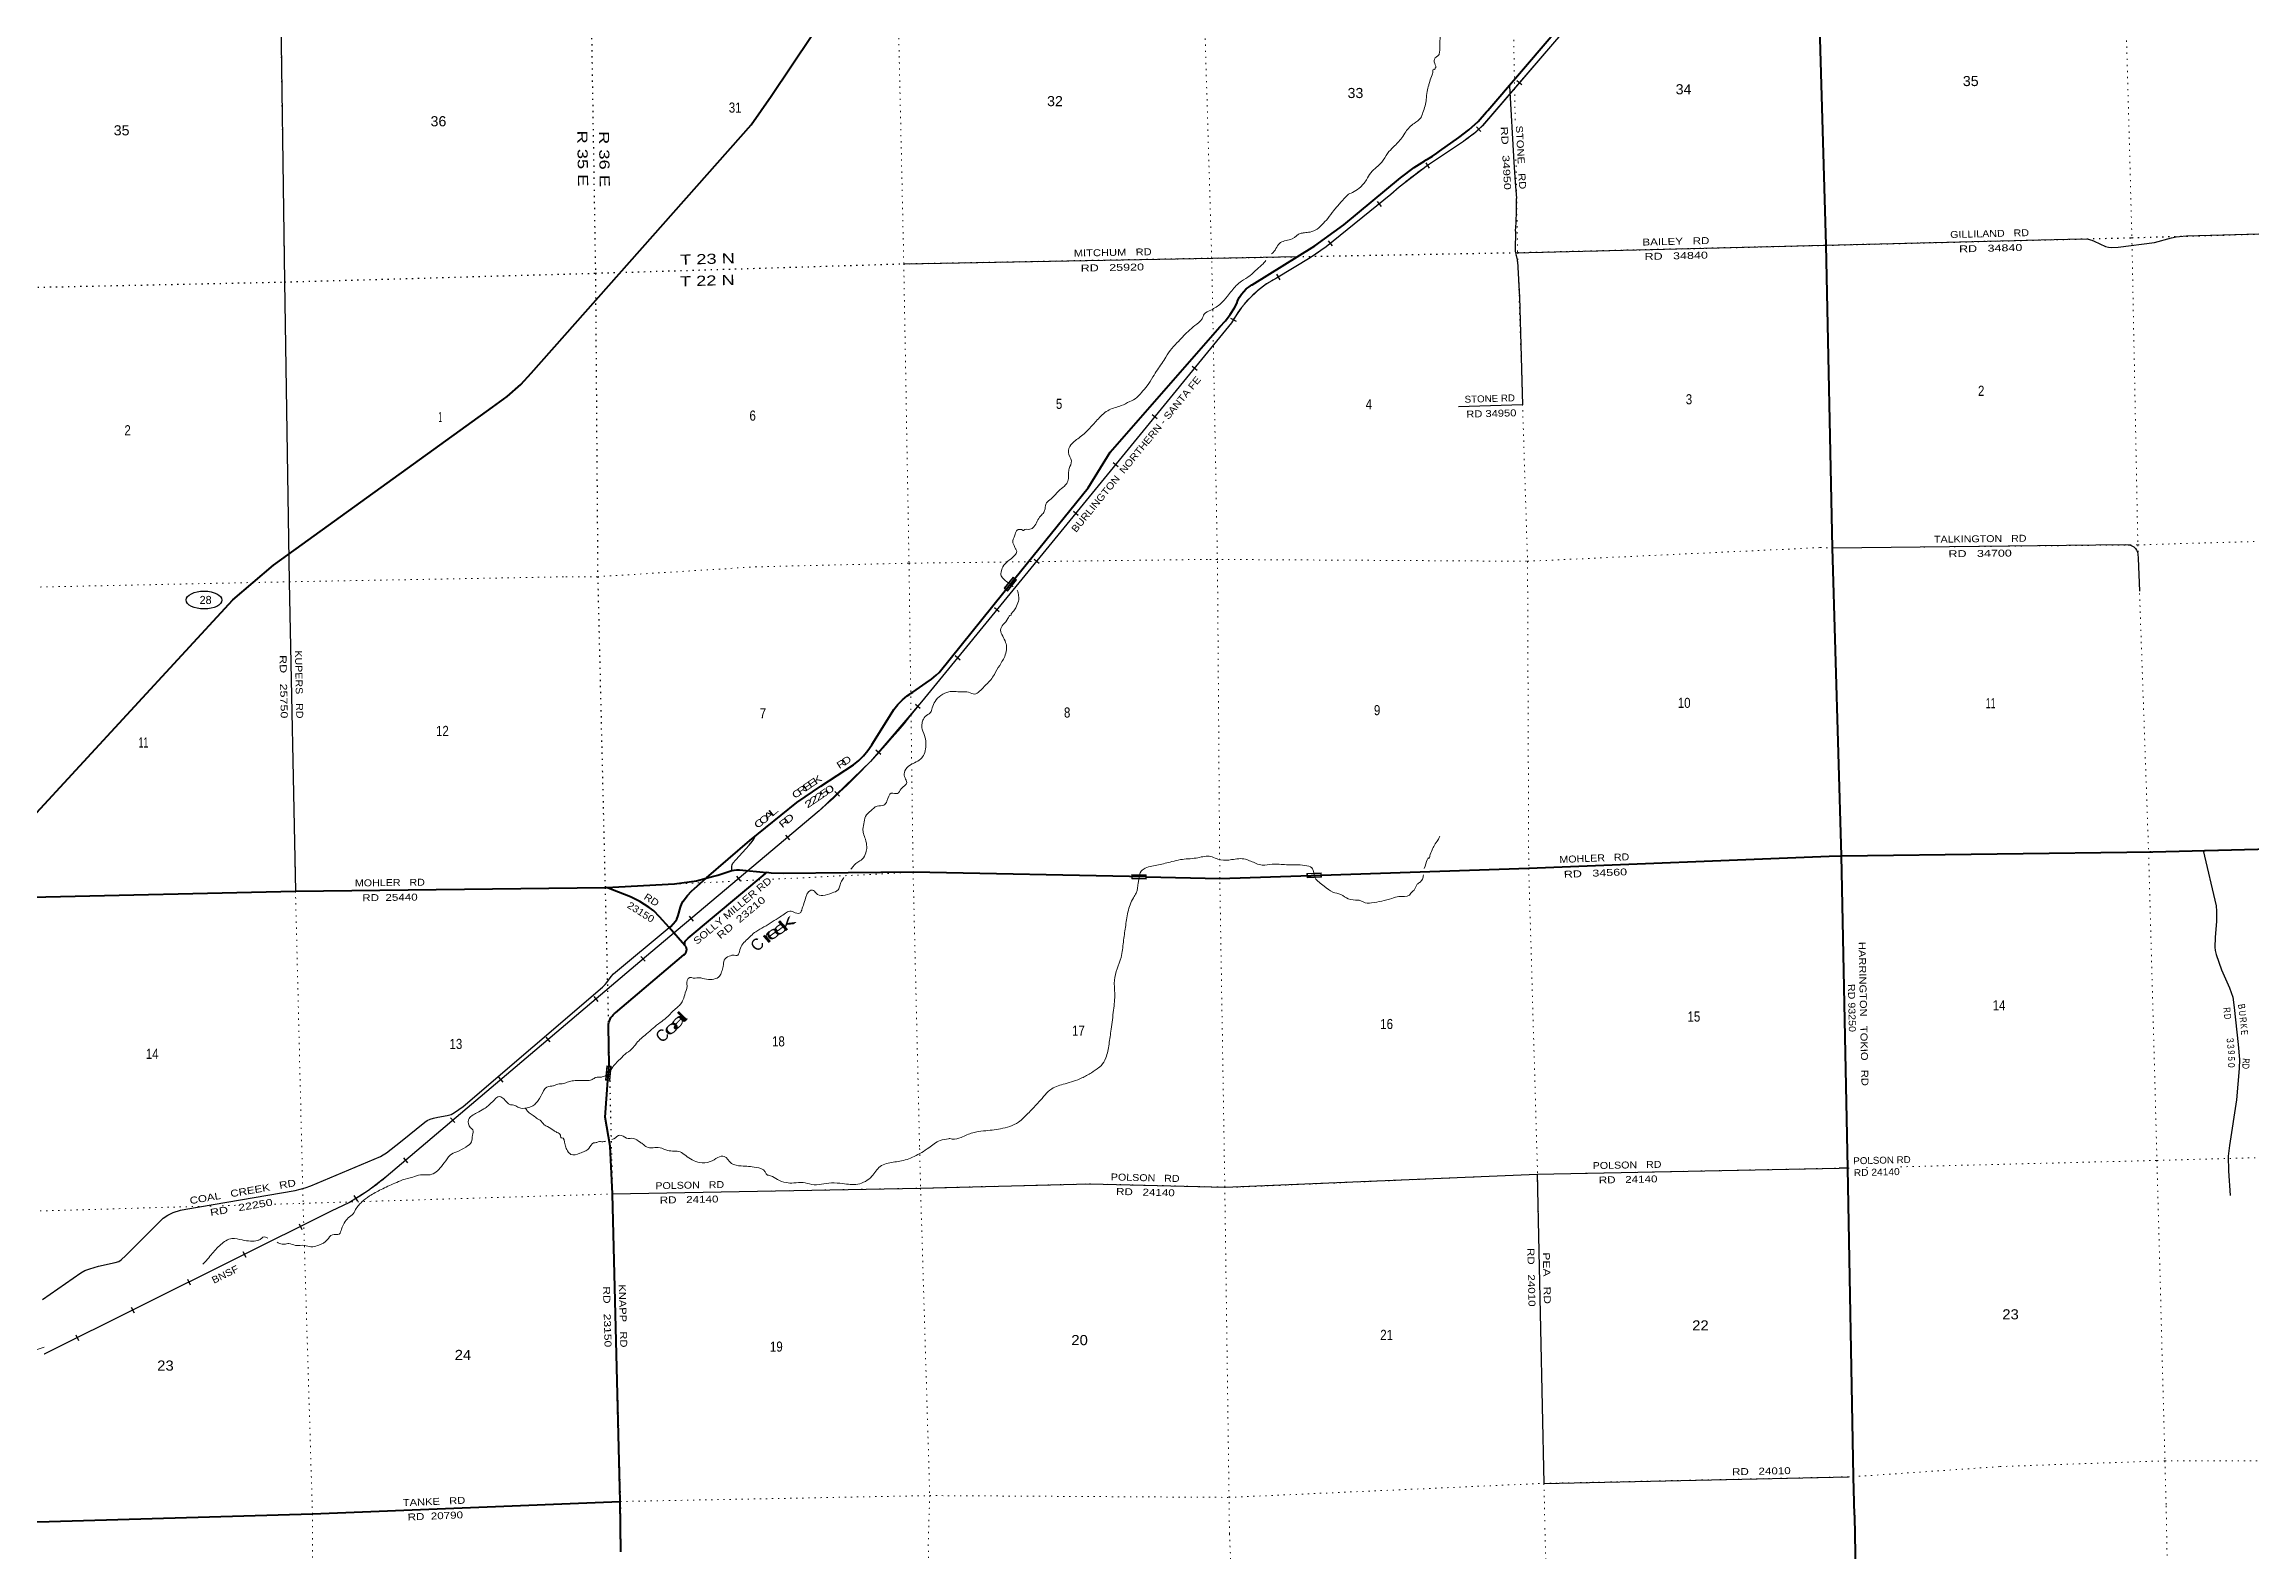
# Model space of a CAD drawing. Header units: feet. Extents: x 497223 to 751810, y -177792 to 12311.
# Drawn here: x 653781 to 691977, y -36117 to -10028 of the extents above; entities that cross this region are included whole.
import ezdxf
from ezdxf.enums import TextEntityAlignment as Align

# ---------------------------------------------------------------- set-up
doc = ezdxf.new("R2010")
doc.units = ezdxf.units.FT
doc.header["$LTSCALE"] = 70
doc.linetypes.add('DOTTED', pattern=[1.5, 0.3, -1.2])
for name, color, linetype, lineweight in [('17', 7, 'Continuous', 25), ('23', 7, 'Continuous', 70), ('26', 7, 'Continuous', 40), ('29', 7, 'Continuous', 25), ('34', 7, 'Continuous', 25), ('39', 7, 'Continuous', 13), ('6', 7, 'DOTTED', 25), ('61', 7, 'Continuous', 13), ('7', 7, 'DOTTED', 13)]:
    doc.layers.add(name, color=color, linetype=linetype, lineweight=lineweight)
for name, color, linetype in [('27', 7, 'Continuous'), ('30', 7, 'Continuous'), ('41', 7, 'Continuous')]:
    doc.layers.add(name, color=color, linetype=linetype)

msp = doc.modelspace()

# ---------------------------------------------------------------- linework, layer by layer
at = {"layer": '17'}
msp.add_ellipse((656548.36, -19646.87), major_axis=(-309.24, 1), ratio=0.500121, dxfattribs=at)
at = {"layer": '23'}
msp.add_lwpolyline([(653517.58, -23470.23), (657047.23, -19641.2), (657747.61, -19044.86), (657890.47, -18937.87), (661535.15, -16308.13), (661793.15, -16124.4), (662030.53, -15914.72), (662209.06, -15723.73), (666011.16, -11425.56), (666356.56, -10929.99), (671645.16, -3032.04)], dxfattribs=at)
at = {"layer": '26'}
for p, q in [((665989.63, -23806.89), (665995.61, -23802.79)), ((684663.25, -24077.68), (684874.3, -24075.25)), ((664868.08, -25621.6), (664595.68, -25314.52)), ((664887.67, -25648.68), (664868.08, -25621.6)), ((663757.59, -36113.44), (663748.84, -35245.2))]:
    msp.add_line(p, q, dxfattribs=at)
for points in [[(684874.3, -24075.25), (684723.97, -18745.08), (684610.67, -13506.43), (684457.26, -8142.12), (684381.18, -2807.68), (684154.15, 2432.21), (684153.13, 2455.9)], [(670576.03, -19274.14), (671842.96, -17704.83), (672224.96, -17086.02), (674122.63, -14917.66), (674218.12, -14817.6), (674302.62, -14708.1), (674375.22, -14590.38), (674413.07, -14515.58), (674435.25, -14458.82), (674463.24, -14404.69), (674496.74, -14353.78), (674535.37, -14306.65), (674578.72, -14263.82), (674626.31, -14225.76), (674677.61, -14192.88), (674681.01, -14190.96), (675767.08, -13515.76), (676268.34, -13156.86), (676503.66, -12958.71), (677249.51, -12341.18), (677483.01, -12162.04), (677666.14, -12047.63), (677690.91, -12032.15), (677716.14, -12017.51), (677802.59, -11967.33), (677873.32, -11916.16), (677896.53, -11899.37), (677923.32, -11880.15), (678255.62, -11641.75), (678431.08, -11512), (678592.01, -11364.63), (678736.66, -11201.25), (678756.18, -11176.34), (679851.27, -9894.13)], [(665989.63, -23806.89), (666805.99, -23149.29), (667217.78, -22867.08), (667781.91, -22499.46), (667874.28, -22425.78), (667958.43, -22342.85), (668033.46, -22251.57), (668098.54, -22152.96), (668116.75, -22120.75), (668483.19, -21542.39), (668551.74, -21454.92), (668629.07, -21375.11), (668714.31, -21303.81), (668759.07, -21272.9), (668782.15, -21256.97), (668809.07, -21238.52), (669040.08, -21080.27), (669131.77, -21018.08), (669216.46, -20946.64), (669264.88, -20898.22), (670576.03, -19274.14)], [(684874.3, -24075.25), (690264.59, -24003.96), (695482.43, -23871.44), (700871.74, -23634.01), (703496.85, -23536.64), (704557.84, -23446.42), (704582.84, -23443.77)], [(665232.27, -24461.29), (665241.29, -24453.5), (665989.63, -23806.89)], [(664868.11, -25621.59), (664865.47, -25612.36), (664863.81, -25602.9), (664863.14, -25593.33), (664863.48, -25583.73), (664864.83, -25574.23), (664867.15, -25564.92), (664870.44, -25555.9), (664874.66, -25547.27), (664876.24, -25544.74), (664898.14, -25519.68), (664923.07, -25498.8), (666253.9, -24384.1), (666278.96, -24363.11)], [(665232.27, -24461.29), (665437.27, -24409.23), (665642.69, -24338.71), (665681.14, -24326.67), (665720.63, -24318.73), (665760.74, -24314.95), (665801.02, -24315.38), (665813.27, -24316.36), (666278.96, -24363.11)], [(672845.39, -24437.87), (668814.92, -24357.6), (666567.84, -24376.92), (666358.76, -24371.12), (666278.96, -24363.11)], [(672847.64, -24437.92), (674121, -24463.28), (675875.84, -24405.97)], [(675876.68, -24405.94), (679465.69, -24288.72), (684663.25, -24077.68)], [(685099.7, -35483.54), (685085.08, -34818.87), (684986.66, -29477.05), (684874.3, -24075.25)], [(653553.78, -24790.56), (658129.27, -24684.53), (663485.46, -24622.52), (663509.34, -24621.25)], [(663509.34, -24621.25), (664686.69, -24558.51), (665065.89, -24503.54), (665232.27, -24461.29)], [(664595.68, -25314.52), (664429.29, -25126.95), (664328.82, -25026.41), (664250.19, -24965.22), (664084.2, -24860.31), (663926.94, -24781.64), (663509.34, -24621.25)], [(664595.68, -25314.52), (664621.25, -25293.39), (664664.93, -25251.87), (664702.06, -25205.98), (664728.28, -25166.64), (664747.93, -25105.43), (664791.62, -24961.18), (664813.46, -24899.99), (664837.49, -24858.47), (664909.56, -24760.1), (664979.46, -24681.43), (665031.88, -24635.53), (665232.27, -24461.29)], [(663531.95, -27958.46), (663558.22, -27699.67), (663543.56, -27018.67), (663546.14, -26987.76), (663551.93, -26957.29), (663560.87, -26927.6), (663572.87, -26899), (663587.79, -26871.82), (663605.47, -26846.34), (663625.72, -26822.85), (663648.31, -26801.61), (663666.08, -26787.7), (664849.21, -25784.02), (664858.29, -25777.37), (664866.62, -25769.8), (664874.11, -25761.41), (664880.68, -25752.28), (664886.26, -25742.51), (664890.79, -25732.21), (664894.22, -25721.5), (664896.52, -25710.48), (664897.64, -25699.29), (664897.59, -25688.04), (664896.37, -25676.85), (664893.98, -25665.86), (664890.46, -25655.18), (664887.68, -25648.67)], [(663748.84, -35245.2), (663611.99, -29923.87), (663573.21, -29097.23), (663486.34, -28595.23), (663531.95, -27958.46)], [(653865.94, -35593.8), (658422.75, -35459.77), (663748.84, -35245.2)], [(685099.71, -35483.82), (685102.55, -35507.65), (685221.58, -42152.79)], [(652785.06, -35616.77), (653188.39, -35608.68), (653867.88, -35593.75)]]:
    msp.add_lwpolyline(points, dxfattribs=at)
at = {"layer": '29'}
for p, q in [((679239.31, -13261.04), (679231.53, -13593.21)), ((679237.35, -13635.88), (684355.44, -13512.64)), ((679271.55, -13788.23), (679305.54, -14408.29)), ((684723.97, -18745.08), (689782.85, -18687.52)), ((690012, -18920.57), (690031.59, -19494.5)), ((661029.62, -28412.02), (663443.32, -26345.79)), ((684986.66, -29477.05), (684837.07, -29477.09))]:
    msp.add_line(p, q, dxfattribs=at)
for points in [[(658135.04, -24686.3), (658025.92, -19332.39), (657945.08, -14136.16), (657867.93, -8776.76), (657767.45, -3469.03), (657577.37, 1928.09), (657452.15, 7283.79), (657384.64, 9569.5)], [(679132.65, -10752.81), (679205.59, -12068.32), (679232.45, -12415.87), (679252.33, -12700.41)], [(690848.3, -13346.55), (695230.34, -13221.71), (700554.36, -12889.61), (705879.39, -12654.15), (711179.5, -12457.71), (713860.03, -12337.42), (714048.28, -20004.3)], [(689022.55, -13395.91), (689143.98, -13404.66), (689206.1, -13420.92), (689251.03, -13439.09), (689442.19, -13527.09), (689494.76, -13543.35), (689545.42, -13546.22), (689663.94, -13538.57), (690294.78, -13458.22), (690585.35, -13381.71), (690669.45, -13362.58), (690722.99, -13354.93), (690848.3, -13346.55)], [(668653.25, -13828.17), (673980.83, -13730.31), (675463.3, -13703.84)], [(684355.44, -13512.64), (684610.67, -13506.43), (689022.55, -13395.91)], [(679305.54, -14408.29), (679360.43, -16269.04), (678253.33, -16304.8)], [(689782.85, -18687.52), (689836.18, -18690.19), (689867.62, -18693.86), (689902.22, -18705.92), (689934.72, -18725.33), (689960.93, -18752.07), (689982.94, -18781.96), (689997.62, -18818.14), (690006, -18851.18), (690012, -18920.57)], [(665678.7, -24327.16), (665677.31, -24251.96), (665682.77, -24227.92), (665698.06, -24200.6), (665747.21, -24141.59), (665980.92, -23886.97), (666030.06, -23825.77), (666049.72, -23799.54), (666066.1, -23775.5), (666090.44, -23725.68)], [(691134.96, -23978.01), (691358.87, -24936.03), (691364.62, -25029.76), (691366.52, -25203.85), (691343.58, -25486.97), (691337.85, -25653.4), (691339.77, -25712.7), (691358.87, -25777.75), (691450.63, -26045.57), (691588.28, -26359.3), (691645.65, -26519.99), (691672.39, -26695.99), (691741.22, -27338.76), (691760.36, -27595.1), (691756.51, -27751.97), (691710.63, -28295.27), (691588.28, -29083.42)], [(663443.32, -26345.79), (663489.83, -26300.96), (663516.04, -26263.8), (663590.3, -26158.89), (663629.62, -26113), (664595.68, -25314.52)], [(653754.85, -31749.28), (654416.63, -31286.3), (654482.16, -31246.96), (654573.89, -31216.36), (654722.41, -31172.65), (655010.73, -31111.45), (655071.89, -31089.59), (655111.21, -31063.37), (655194.2, -30989.06), (655840.72, -30342.12), (655919.36, -30289.67), (656015.46, -30245.96), (656137.78, -30202.24), (656233.88, -30184.76), (658121.03, -29861.29), (658295.78, -29817.58), (658391.87, -29782.61), (659597.55, -29275.55), (659647.81, -29249.32), (659704.6, -29212.16), (659947.02, -29022.02), (660366.38, -28681.07), (660410.1, -28654.83), (660460.34, -28630.79), (660514.94, -28613.31), (660593.54, -28593.65), (660750.8, -28567.42), (660820.73, -28547.74), (660881.86, -28514.97), (661029.62, -28412.02)], [(691588.28, -29083.42), (691567.29, -29268.98), (691571.11, -29521.5), (691600.34, -29949.8)], [(663611.99, -29923.87), (668943.57, -29823.94), (671865.34, -29749.5), (674207.86, -29805.4), (679610.23, -29583.8), (684837.07, -29477.09)], [(679610.23, -29583.8), (679727.31, -34931.56), (684997.04, -34818.42)]]:
    msp.add_lwpolyline(points, dxfattribs=at)
for centre, radius, start, end in [((672623.13, -12826.92), 6630.41, 356.24593, 1.09329), ((679569.53, -13575.15), 338.5, 183.05856, 198.71049), ((678991.36, -13794.18), 280.26, 1.21741, 23.21132)]:
    msp.add_arc(centre, radius, start, end, dxfattribs=at)
at = {"layer": '34', "lineweight": 13}
for p, q in [((679875.69, -10027.6), (678663.65, -11438.14)), ((678336.89, -11709.11), (677713.11, -12127.82)), ((678336.89, -11709.11), (678336.84, -11705.08)), ((677078.33, -12629.19), (675960.25, -13531.34)), ((675681.32, -13724.17), (675100.87, -14073.89)), ((674324.89, -14848.8), (668961.84, -21405.31)), ((658743.3, -30223.01), (653782.39, -32693.47)), ((658743.3, -30223.01), (658745.36, -30227.01))]:
    msp.add_line(p, q, dxfattribs=at)
at = {"layer": '34'}
for p, q in [((679261.96, -10655.75), (679345.85, -10727.84)), ((678562.3, -11460.24), (678638.23, -11540.67)), ((677683.42, -12080.17), (677745.07, -12172.01)), ((676841.56, -12751.49), (676911.02, -12837.57)), ((675994.9, -13431.28), (676064.36, -13517.36)), ((675102.68, -14010.34), (675159.76, -14105.08)), ((674306.63, -14768.29), (674402.38, -14823.66)), ((673642.96, -15597.99), (673728.57, -15668.02)), ((672953.48, -16436.77), (673039.09, -16506.81)), ((672276.64, -17268.36), (672362.26, -17338.39)), ((671587.16, -18107.15), (671672.78, -18177.18)), ((670910.32, -18938.73), (670995.94, -19008.76)), ((670220.84, -19777.52), (670306.46, -19847.55)), ((669544, -20609.1), (669629.62, -20679.13)), ((668853.65, -21445.61), (668937.77, -21517.44)), ((668170.6, -22240.36), (668254.72, -22312.18)), ((667462.54, -22960.61), (667539.07, -23040.47)), ((666605.04, -23713.62), (666676.24, -23798.26)), ((665756.8, -24424.02), (665828, -24508.67)), ((664937.98, -25116.25), (665009.19, -25200.89)), ((664105.69, -25813.9), (664177.23, -25898.26)), ((663289.62, -26509.36), (663361.16, -26593.72)), ((662459.81, -27209.63), (662531.35, -27293.99)), ((661643.74, -27905.09), (661715.28, -27989.45)), ((660813.94, -28605.35), (660885.48, -28689.71)), ((659997.86, -29300.82), (660069.4, -29385.18)), ((659141.43, -29951.85), (659199.69, -30045.86)), ((658192.04, -30437.76), (658241.35, -30536.77)), ((657218.94, -30919.44), (657268.24, -31018.45)), ((656260.31, -31399.73), (656309.62, -31498.75)), ((655287.21, -31881.41), (655336.51, -31980.42)), ((654328.59, -32361.71), (654377.89, -32460.72))]:
    msp.add_line(p, q, dxfattribs=at)
msp.add_lwpolyline([(680023.77, -9861.51), (679876.52, -10028.32), (678664.45, -11438.9), (678525.51, -11570.05), (678373.66, -11685.95), (678337.5, -11710.02), (677713.75, -12128.71), (677222.53, -12503.96), (677079.04, -12630.03), (675960.91, -13532.22), (675681.92, -13725.09), (675101.44, -14074.83), (674931.35, -14177.78), (674773.01, -14297.92), (674628.08, -14433.94), (674498.18, -14584.38), (674384.7, -14747.57), (674325.8, -14849.43), (668962.68, -21406.02), (668079.83, -22440.05), (667187.83, -23294.96), (664276.5, -25744.06), (659699.14, -29625.72), (659392.06, -29863.82), (659061.75, -30068.53), (658743.79, -30224), (653782.17, -32694.8)], dxfattribs=at)
at = {"layer": '34', "lineweight": 13}
msp.add_lwpolyline([(667187.09, -23294.14), (664275.79, -25743.22), (659698.45, -29624.87)], dxfattribs=at)
for centre, radius, start, end in [((677343.76, -10179), 1824.15, 302.98593, 316.34943), ((681047.95, -17002.56), 5906.29, 124.37627, 132.22939), ((673223.14, -9870.24), 4571.15, 302.53128, 306.78255), ((675998.33, -15748.56), 1899.99, 118.18678, 151.73416), ((658655.65, -13499.78), 12989.03, 311.0577, 322.50941), ((657273.85, -26814.79), 3711.5, 293.32331, 310.78845)]:
    msp.add_arc(centre, radius, start, end, dxfattribs=at)
at = {"layer": '39'}
for p, q in [((670463.88, -19350.96), (670525.13, -19396.35)), ((667748.6, -24290.86), (667739.51, -24300.93)), ((675748.5, -24374.22), (675748.61, -24375.79))]:
    msp.add_line(p, q, dxfattribs=at)
for points in [[(679807.53, -5402.75), (679817.41, -5545.51), (679789.92, -5596.18), (679758.9, -5685.14), (679760.35, -5797.82), (679753.61, -5898.53), (679735.93, -5930.96), (679660.52, -6006.41), (679590.57, -6037.52), (679527.73, -6153.05), (679472.26, -6216.17), (679426.47, -6250.98), (679350.26, -6264.05), (679250.6, -6329.75), (679180.28, -6332.69), (679078.33, -6376.28), (679007.14, -6467.78), (679039.31, -6624.33), (679017.21, -6781.6), (678956.95, -6941.38), (679022.27, -7019.01), (679087.39, -7080.55), (679174.64, -7143.81), (679179.72, -7226.26), (679252.34, -7402.41), (679264.49, -7565.26), (679251.87, -7678.13), (679270.71, -7736.25), (679277.7, -7810.62), (679308.42, -7854.49), (679317.49, -7934.87), (679274.67, -8044.11), (679111.06, -8138.83), (678950.9, -8189.22), (678841.17, -8253.05), (678797.34, -8283.81), (678795.06, -8418.68), (678716.58, -8568.63), (678658.53, -8587.5), (678579.66, -8550.3), (678486.64, -8507.24), (678339.53, -8478.97), (678274.09, -8548.25), (678262.32, -8570.55), (678256.31, -8572.64), (678236.35, -8582.96), (678189.25, -8672.13), (678192.5, -8768.69), (678159.04, -8823.46), (678146.21, -8920.23), (678123.91, -9061.4), (678079.05, -9168.65), (678011.71, -9246.01), (677991.07, -9360.99), (677984.25, -9455.67), (677909.15, -9555.26), (677894.63, -9676.21), (677932.85, -9834.7), (677927.24, -10023.95), (677926.27, -10104.46), (677923.03, -10164.88), (677907.6, -10215.39), (677863.82, -10250.18), (677830.72, -10333.13), (677856.13, -10433.42), (677842.4, -10459.76), (677840.44, -10463.81), (677824.34, -10462.01), (677804.94, -10516.6), (677795.46, -10561), (677752.72, -10676.27), (677735.43, -10738.89), (677708.67, -10845.9), (677692.34, -10982.97), (677671.66, -11093.93), (677634.95, -11209.12), (677596, -11306.23), (677482.61, -11398.28), (677337.76, -11545.08), (677268.73, -11648.62), (677126.02, -11805.45), (677024.95, -11917.46), (676922.38, -12069.74), (676833.06, -12157.45), (676731.77, -12253.36), (676658.94, -12373.05), (676534.19, -12519.59), (676414.53, -12593.6), (676330.69, -12638.97), (676283.05, -12685.88), (676211.74, -12767.32)], [(676211.74, -12767.32), (676092.91, -12905.72), (675988.13, -13041.93), (675889.06, -13153.92), (675773.66, -13245.99), (675653.54, -13283.79), (675565.21, -13292.99), (675535.14, -13299.42), (675526.66, -13301.11), (675371.58, -13398.16), (675171.38, -13461.16), (675044.93, -13631.87), (675016.94, -13655.48)], [(674915.58, -13773.4), (674868.55, -13827.37), (674765.26, -13923.31), (674644.06, -14033.58), (674495.99, -14130.26), (674405.38, -14205.81), (674254.36, -14387.14), (674137.7, -14517.17), (673968.27, -14628.06), (673852.6, -14700.01), (673813.45, -14781.02), (673690.31, -14897.35), (673573.03, -14999.51), (673473.76, -15095.4), (673410.35, -15166.66), (673289.36, -15293.02), (673186.8, -15445.3), (673042.85, -15662.53), (672964.02, -15784.31), (672865.49, -15938.55), (672766.51, -16056.57), (672683.21, -16144.2), (672563.48, -16212.18), (672415.63, -16282.54), (672207.52, -16355.7), (672020.54, -16509.08), (671871.88, -16672.03), (671706.99, -16823.11), (671545.96, -16962.07), (671501.41, -17093.47), (671553.55, -17239.7), (671517.05, -17370.99), (671504.01, -17451.66), (671504.9, -17520.08), (671481.97, -17612.95), (671432.5, -17673.98), (671329.13, -17763.88), (671202.16, -17894.34), (671122.68, -17965.82), (671097.85, -18066.77), (671076.54, -18129.44), (671019.06, -18192.58), (670904.85, -18377.21), (670835.08, -18422.4), (670724.8, -18443.97), (670722.81, -18446.01), (670718.77, -18444.05), (670612.2, -18441.42), (670586.64, -18486.02), (670575.1, -18526.43), (670540.58, -18655.68), (670552.98, -18681.68), (670584.11, -18757.75), (670606.79, -18801.73), (670567.57, -18878.72), (670454.26, -18976.8), (670369.06, -19072.5), (670336.03, -19161.49), (670332.61, -19207.82), (670379.79, -19281.67), (670450.91, -19341.11), (670464.9, -19351.73)], [(670617.16, -19475.22), (670640.88, -19576.1), (670638.02, -19666.7), (670589.23, -19780.04), (670541.9, -19851.1), (670510.36, -19899.81), (670508.46, -19907.89), (670506.45, -19907.92), (670454.94, -19966.95), (670373.84, -20068.64), (670328.88, -20167.84), (670364.37, -20270.02), (670416.06, -20382.04), (670433.33, -20474.39), (670408.79, -20597.48), (670312.61, -20777.85), (670220.15, -20934.02)], [(670531.7, -19402.36), (670542.26, -19410.35), (670545.63, -19412.9)], [(670220.15, -20934.02), (670159.01, -21025.39), (670079.68, -21108.94), (669958.61, -21229.26), (669882.78, -21272.52), (669773.84, -21241.74), (669649.16, -21237.33), (669532.46, -21228.8), (669434.06, -21236.12), (669294.12, -21296.31), (669194.95, -21400.25), (669146.11, -21509.57), (669115.04, -21594.5), (669067.24, -21629.34), (668993.87, -21706.77), (668968.67, -21779.55), (668969.97, -21880.16), (669026.17, -22030.37), (669033.03, -22094.68), (669034.27, -22191.26), (669005.68, -22312.39), (668946.45, -22395.68), (668840.76, -22461.46), (668737.03, -22523.19), (668664.04, -22630.81), (668675.28, -22723.24), (668704.45, -22803.36), (668609.38, -22913.28), (668546.08, -22992.59), (668437.47, -22987.98), (668362.86, -23125.81), (668307.47, -23194.96), (668191.11, -23212.58), (668081.61, -23294.51), (668008.1, -23361.89), (667967.5, -23487.19), (667947, -23612.24), (667955.97, -23684.57), (667989.45, -23786.77), (668013.24, -23917.28), (667998.48, -24020.11), (667933.58, -24131.65), (667855.82, -24180.96), (667748.6, -24290.86)], [(677658.89, -24294.25), (677734.86, -24124.2), (677734.89, -24126.21), (677748.65, -24101.88), (677756.3, -24071.59), (677793.16, -23968.47), (677822.61, -23913.75), (677879.65, -23816.4), (677903.33, -23781.88), (677926.82, -23733.27)], [(672724.42, -24471.67), (672760.54, -24338.19), (672832.25, -24286.94), (673060.64, -24227.6), (673293.1, -24172.23)], [(673293.1, -24172.23), (673439.4, -24138.12), (673712.42, -24110.4), (673939.19, -24081.27), (674138.99, -24143.06), (674325.87, -24138.6), (674567, -24131.42), (674659.91, -24166.43), (674706.37, -24183.94), (674750.87, -24205.49), (674855.74, -24232.29), (675028.43, -24217.96), (675273.78, -24226.83), (675440.62, -24226.66), (675589.52, -24238.8), (675714.67, -24279.42), (675748.37, -24372.25)], [(675748.61, -24375.79), (675771.16, -24451.76), (675925.8, -24596.65), (676075.87, -24699.34), (676215.14, -24743.81), (676342.74, -24818.62), (676513.89, -24840.53), (676546.09, -24844.13), (676598.71, -24871.62), (676747.67, -24887.78), (676922.13, -24855.31), (677098.42, -24808.73), (677220.66, -24778.96), (677401.23, -24752.44), (677452.68, -24689.38), (677484.53, -24664.82), (677527.6, -24575.7), (677573.33, -24536.87), (677617.03, -24496.04), (677642.2, -24421.25), (677642.39, -24399.2)], [(663603.12, -28978.94), (663635.87, -28967.6), (663741.58, -28903.83), (663856.84, -28956.66), (663979.54, -28963.11), (664090.93, -29028.07), (664147.73, -29067.57), (664202.53, -29109.12), (664435.9, -29124.18), (664569.2, -29172.75), (664784.55, -29194.08), (664879.87, -29259.25), (665120.61, -29378.86), (665305.36, -29364.37), (665547.4, -29272.66), (665671.58, -29393.8), (665841, -29437.87), (666098.64, -29464.69), (666256.41, -29541.11), (666283.14, -29587.05), (666349.74, -29608.32), (666467.17, -29673.19), (666616.62, -29727.59), (666753.39, -29733.85), (666910.05, -29723.75), (667061.27, -29760.01), (667400.64, -29733.43), (667595.77, -29744.97), (667857.2, -29753.63), (668100.68, -29617.61), (668245.27, -29450.7), (668357.15, -29396.91), (668583.79, -29357.72), (668831.99, -29275.98), (669087.33, -29123.72), (669280.72, -29000.43), (669429.06, -28968.31), (669451.14, -28966.01), (669491.44, -28973.53), (669645.86, -28945.35), (669845.83, -28864.24), (670034.38, -28833.6), (670329.38, -28795.53), (670635.48, -28682.85), (670820.22, -28511.38), (670992.79, -28332.02), (671214.98, -28103.71), (671443.04, -28018.22), (671733.19, -27915.81), (671898.86, -27825.09), (672030.37, -27734.82), (672066.15, -27704.16), (672148.86, -27570.25), (672204.08, -27332.05), (672240.96, -27073.97), (672282.94, -26743.36), (672303.33, -26453.29), (672296.38, -26225.97), (672411.89, -25830), (672452.69, -25563.82), (672487.61, -25309.78), (672532.45, -25045.55), (672625.76, -24798.81), (672674.97, -24717.66), (672710.85, -24538.08), (672724.42, -24471.67)], [(667618.7, -24446.52), (667598.28, -24474.13), (667559.09, -24553.14), (667547.55, -24593.54), (667518.26, -24660.33), (667412.41, -24714.04), (667252.18, -24758.4), (667137.13, -24721.67), (667072.06, -24664.16), (667070.05, -24664.18), (666992.27, -24711.49), (666964.91, -24772.22), (666926.29, -24895.49), (666887.57, -25010.71), (666870, -25051.19), (666773.63, -25060.5), (666680.74, -25027.51), (666642.76, -25044.1), (666608.88, -25066.68), (666517.18, -25126.25), (666234.02, -25303.03), (666092.36, -25385.38), (665927.44, -25534.45), (665852.11, -25615.94), (665809.37, -25731.21), (665770.03, -25798.14), (665721.69, -25790.72), (665631.48, -25810.01), (665545.89, -25875.53), (665529.2, -25984.43), (665527.27, -25990.49), (665502.3, -26081.38), (665467.06, -26154.29), (665369.23, -26205.89), (665240.63, -26209.58), (665107.62, -26183.15), (664982.96, -26180.75), (664976.88, -26176.81), (664897.6, -26264.38), (664901.91, -26286.46), (664873.81, -26445.82), (664835.09, -26561.04), (664795.8, -26631.99), (664744.24, -26687), (664664.7, -26754.46), (664543.69, -26878.8), (664438.15, -26956.66), (664318.81, -27054.82)], [(664318.81, -27054.82), (664201.5, -27154.97), (664028.7, -27316.22), (663949.55, -27413.86), (663828.14, -27508.02), (663762.65, -27573.28), (663621.84, -27722.03), (663582.52, -27785.96)], [(663582.52, -27785.96), (663529.23, -27850.34), (663437.19, -27899.54), (663370.89, -27902.42), (663346.77, -27902.73), (663296.79, -27923.51), (663230.88, -27956.58), (663188.75, -27963.16), (663116.35, -27960.09), (663052.03, -27960.93), (662941.52, -27964.39), (662851.31, -27983.68), (662765.25, -28012.98), (662666.88, -28022.32), (662594.89, -28051.43), (662562.78, -28055.88), (662456.71, -28091.48), (662413.32, -28156.45), (662328.81, -28306.48), (662267.39, -28375.71), (662233.54, -28400.3), (662185.59, -28423.07), (662135.5, -28435.8), (661992.7, -28429.61), (661923.85, -28390.26), (661847.32, -28379.19), (661735.49, -28280.03), (661662.59, -28238.72), (661535.13, -28330.95), (661389.94, -28451.59), (661268.2, -28519.59), (661125.02, -28640.2), (661156.93, -28776.64), (661195.61, -28814.37), (661190.77, -28907.01), (661174.16, -29021.94), (661076.82, -29111.76), (660919.06, -29192.32), (660805.25, -29252.17), (660753.8, -29315.23), (660652.98, -29447.36), (660561.75, -29543.14), (660459.85, -29590.77), (660291.03, -29592.97), (660156.84, -29630.95), (659982.61, -29681.53), (659846.64, -29737.65), (659610.86, -29847.4), (659411.28, -29958.68), (659277.92, -30061.06), (659224.35, -30116.09), (659169.06, -30193.29), (659145.59, -30243.91), (659062.14, -30319.47), (658990.82, -30400.9), (658924.17, -30532.59), (658887.08, -30617.6), (658770.64, -30629.18), (658677.32, -30718.96), (658535.76, -30809.36), (658429.58, -30836.91), (658393.43, -30839.4), (658288.56, -30812.59), (658127.77, -30814.7), (658014.79, -30781.96), (657934.52, -30793.07), (657896.34, -30793.57), (657811.37, -30758.33)], [(662105.36, -28438.19), (662129.93, -28472.1), (662174.8, -28521.82), (662243.73, -28567.21), (662318.84, -28624.59), (662363.36, -28648.16), (662430.7, -28725.76), (662487.39, -28757.22), (662598.86, -28828.22), (662653.51, -28857.69), (662712.44, -28907.23), (662731.13, -28953.28), (662737.13, -28951.18), (662792.95, -29071.21), (662822.15, -29153.34), (662895.64, -29240.93), (663048.12, -29218.81), (663136.14, -29185.46), (663203.85, -29136.27), (663287.04, -29040.59), (663345.22, -29031.78), (663387.2, -29013.12), (663429.51, -29020.62), (663499.4, -29007.24)], [(657653.43, -30687.58), (657567.11, -30671.09), (657539.23, -30691.58), (657493.4, -30722.37), (657473.38, -30728.67), (657352.89, -30738.29), (657205.92, -30720.09), (657030.7, -30694.21), (656926.69, -30733.8), (656837.08, -30799.38), (656670.51, -30976.65), (656585.38, -31078.39), (656527.85, -31137.5)], [(653783.31, -32576.58), (653238.01, -32780.35), (652712.47, -33076.65), (652227.9, -33391.8), (651778.01, -33776.32), (651455.73, -34122.6), (651105.62, -34365.08), (650806.6, -34628.11), (650399.35, -35026.91), (650151.77, -35297.11), (649687.29, -35606.21), (649099.3, -35810.99), (648979.19, -35947.62), (648710.56, -36243.24), (648521.54, -36340.43), (648331.64, -36567.79)]]:
    msp.add_spline(points, degree=3, dxfattribs=at)
at = {"layer": '6'}
for points in [[(662594.4, 9721.75), (662668.38, 7309.59), (662879.37, 2005.32), (663080.71, -3329.26), (663231.77, -8662.49), (663318.45, -13990.52), (663357.92, -19242.7), (663485.46, -24622.52), (663565.16, -27961.59)], [(684355.44, -13512.64), (684610.67, -13506.43), (689900.8, -13376.75), (695230.34, -13221.71), (700554.36, -12889.61), (705879.39, -12654.15), (711179.5, -12457.71), (713860.03, -12337.42), (714097.37, -12323.49)], [(653249.01, -14242.61), (657939.31, -14143.39), (663318.45, -13990.52), (668653.25, -13828.17), (673980.83, -13730.31), (679274.28, -13634.91), (684355.44, -13512.64)], [(663565.16, -27961.59), (663611.99, -29923.87), (663748.84, -35245.2), (663757.59, -36113.44)]]:
    msp.add_lwpolyline(points, dxfattribs=at)
at = {"layer": '61'}
for p, q in [((670389.58, -19444.02), (670547.02, -19249.83)), ((670547.02, -19249.83), (670605.28, -19297.07)), ((672599.7, -24396.43), (672849.65, -24400.96)), ((672849.65, -24400.96), (672848.29, -24475.95)), ((675627.23, -24377.92), (675877.08, -24369.19)), ((675877.08, -24369.19), (675879.7, -24444.14)), ((663492.79, -27956), (663515.25, -27707.01)), ((663515.25, -27707.01), (663589.95, -27713.75))]:
    msp.add_line(p, q, dxfattribs=at)
for points in [[(670605.28, -19297.07), (670447.83, -19491.26), (670389.58, -19444.02)], [(672848.29, -24475.95), (672598.34, -24471.42), (672599.7, -24396.43)], [(675879.7, -24444.14), (675629.85, -24452.88), (675627.23, -24377.92)], [(663589.95, -27713.75), (663567.49, -27962.74), (663492.79, -27956)]]:
    msp.add_lwpolyline(points, dxfattribs=at)
for points in [[(670400.83, -19442.84), (670548.19, -19261.08), (670594.02, -19298.24), (670446.65, -19480)], [(672606.48, -24463.56), (672607.55, -24404.56), (672841.5, -24408.8), (672840.43, -24467.8)], [(675637.56, -24444.6), (675635.5, -24385.63), (675869.36, -24377.46), (675871.42, -24436.42)], [(663501.47, -27948.75), (663522.49, -27715.69), (663581.26, -27720.99), (663560.24, -27954.05)]]:
    msp.add_lwpolyline(points, close=True, dxfattribs=at)
at = {"layer": '7'}
for p, q in [((685303.48, -29469.14), (685387.35, -29467.05)), ((653710.61, -30218.07), (656700.51, -30131.57)), ((656861.08, -30126.93), (657147.88, -30118.63))]:
    msp.add_line(p, q, dxfattribs=at)
for points in [[(685099.94, -35483.53), (684986.66, -29477.05), (684874.3, -24075.25), (684723.97, -18745.08), (684610.67, -13506.43), (684457.26, -8142.12), (684381.18, -2807.68), (684155.21, 2517.38), (684056.53, 7847.89), (684074.52, 10358.11)], [(689315.32, 10517.46), (689399.64, 7955.01), (689474.4, 2598.37), (689583.55, -2700.83), (689759.69, -8075.57), (689900.8, -13367.75), (690004.43, -18692.23), (690190.29, -24001.17), (690334.98, -29343.59), (690473.13, -34541.21), (690493.55, -35319.62)], [(674287.14, -35804.79), (674280.98, -35173.86), (674207.86, -29805.4), (674121, -24463.28), (674080.2, -18951.51), (673980.83, -13730.31), (673823.89, -8409.23), (673741.21, -3079.14), (673585.94, 2268.12), (673361.29, 7582.36), (673275.02, 10037.62)], [(678629.77, 10197.89), (678683.02, 7713.4), (678864.57, 2421.69), (678982.43, -2986.43), (679163.2, -8285.06), (679192.37, -9220.46), (679232.57, -11387.06)], [(657384.64, 9569.5), (657446.38, 7285.56), (657571.6, 1929.86), (657761.68, -3467.26), (657862.16, -8774.99), (657939.31, -14143.39), (658020.15, -19330.62), (658129.27, -24684.53), (658261.12, -30086.43), (658422.75, -35459.77), (658424.94, -36269.63)], [(667971.3, 9880.13), (668032.29, 7395.85), (668264.98, 2124.06), (668409.92, -3201.2), (668537.15, -8556.87), (668653.25, -13828.17), (668744.06, -19008.24), (668814.92, -24357.6), (668927.82, -29138.44), (668943.57, -29823.94), (669102.5, -35142.98), (669077.1, -35959.97)], [(679244.37, -12023.13), (679274.28, -13634.91), (679445.54, -18975.92), (679465.69, -24288.72), (679618.92, -29582.91), (679743.91, -35640.88)], [(684508.65, -18739.59), (684723.97, -18745.08), (690004.43, -18692.23), (695362.1, -18536.33), (700712.74, -18283.97), (706023.07, -17964.38), (711316.34, -17741.97), (715607.65, -17484.43)], [(653398.83, -19427.6), (658020.15, -19330.62), (662809.17, -19243.84), (663357.92, -19242.7), (666087.48, -19072.15), (668742.05, -19009.26), (673948.52, -18943.07), (679445.54, -18975.92), (684508.65, -18739.59)], [(711458.7, -23074.39), (706175.98, -23312.58), (703496.85, -23536.64), (700871.74, -23634.01), (695482.43, -23871.44), (690190.29, -24001.17), (684874.3, -24075.25), (684674.1, -24077.08)], [(672845.39, -24437.87), (668814.92, -24357.6), (666332.77, -24480.98)], [(675876.68, -24405.94), (674121, -24463.28), (672845.39, -24437.87)], [(684663.25, -24077.68), (679465.69, -24288.72), (675875.84, -24405.97)], [(666162.26, -24489.46), (663485.46, -24622.52), (658129.27, -24684.53), (653553.78, -24790.56)], [(685898.08, -29454.31), (690334.98, -29343.59), (695674.82, -29196.28), (701030.97, -28942.57), (706304.6, -28655.49), (711624.54, -28385.95), (715945.47, -28158.72)], [(657765.66, -30100.76), (658261.12, -30086.43), (663611.99, -29923.87), (668943.57, -29823.94), (671865.34, -29749.5), (674207.86, -29805.4), (674410.57, -29807.19), (679610.23, -29583.8), (684836.82, -29477.33)], [(684836.82, -29477.33), (684986.66, -29477.05), (685033.91, -29475.87)], [(684997.04, -34818.42), (685072.75, -34816.26), (687619.03, -34640.63), (690473.13, -34541.21), (695805.45, -34539.13), (701143.34, -34265.01), (706443.39, -34002.12), (711747.82, -33751.18), (716112.63, -33440.65)], [(653865.94, -35593.81), (658497.05, -35462.56), (663748.84, -35245.2), (669102.5, -35142.98), (674280.98, -35173.86), (679727.31, -34931.56), (684997.04, -34818.42)], [(685099.71, -35483.82), (685185.57, -40073.67), (685417.23, -45470.2), (685343.18, -46169.73)], [(690493.55, -35319.62), (690580.75, -40007.31), (690736.49, -45341.99), (690860.85, -50311.78), (691038.4, -55621.37), (691126.71, -61054.99), (691126.79, -61154.58)], [(650084.09, -35667.66), (653012.36, -35611.59), (653864.9, -35588.85)], [(674287.14, -35804.79), (674508.64, -40359.11), (674624.28, -45753.59), (674732.55, -51027.73), (674725.37, -56282.5), (674769.01, -58934.92), (675023.64, -61650.56), (675139.5, -66908.45), (675227.77, -72187.09), (675388.52, -77519.11)], [(680764.14, -77328.54), (680618.34, -72080.3), (680494.59, -66828.62), (680293.39, -61470.33), (680090.41, -56120.05), (679961.58, -50821.47), (679994.56, -45572.02), (679866.69, -40241.04), (679743.91, -35640.88)], [(669996.63, -77709.71), (669929.39, -72424.24), (669768.82, -67079.04), (669728.74, -61795.23), (669524.23, -56535.45), (669384.33, -51217.58), (669266.18, -45869.65), (669172.11, -40526.87), (669077.1, -35959.97)]]:
    msp.add_lwpolyline(points, dxfattribs=at)

# ---------------------------------------------------------------- texts
at = {"layer": '17'}
msp.add_text('28', height=140, dxfattribs=at).set_placement((656574.41, -19715.18), align=Align.CENTER)
at = {"layer": '27'}
for s, rotation, width, p in [('R', 33.091, 1.3, (667602.74, -22532.67)), ('D', 33.091, 1.3, (667697.74, -22470.77)), ('R', 34.424, 1.35, (666925.13, -22983.46)), ('E', 34.424, 1.45, (667020.5, -22917.38)), ('E', 34.424, 1.45, (667102.65, -22860.95)), ('K', 33.091, 1.35, (667192, -22803.28)), ('5', 34.424, 1.65, (667312.05, -23032.82)), ('0', 33.091, 1.75, (667401.09, -22974.41)), ('L', 38.852, 1.85, (666432.68, -23350.64)), ('C', 34.424, 1.35, (666833.83, -23045.32)), ('2', 34.424, 1.65, (667045.49, -23215.5)), ('2', 34.424, 1.65, (667134.35, -23154.6)), ('2', 34.424, 1.65, (667223.2, -23093.71)), ('C', 38.852, 1.45, (666186.84, -23555.51)), ('O', 38.852, 1.4, (666274.37, -23487.67)), ('A', 38.852, 1.65, (666352.18, -23420.9)), ('R', 38.852, 1.45, (666616.57, -23545.84)), ('D', 38.852, 1.45, (666704.88, -23474.71))]:
    msp.add_text(s, height=120, rotation=rotation, dxfattribs=dict(at, width=width)).set_placement(p, align=Align.CENTER)
for s, rotation, width, p in [('MOHLER   RD', 2.325, 1.15, (679998.46, -24197.03)), ('RD   34560', 2.325, 1.35, (680075.12, -24453.54)), ('MOHLER   RD', 0.663, 1.15, (659157.83, -24602.62)), ('RD  25440', 0.663, 1.25, (659285.13, -24857.82)), ('SOLLY MILLER RD', 39.949, 1.2, (665075.51, -25615.53)), ('RD  23210', 39.949, 1.35, (665479.82, -25520.27)), ('HARRINGTON   TOKIO   RD', 271.192, 1.2, (685172.4, -25562.74)), ('RD 93250', 271.146, 1.15, (684988.65, -26291.14)), ('RD   23150', 271.473, 1.3, (663450.26, -31522.26)), ('KNAPP   RD', 271.473, 1.2, (663722.29, -31489.99)), ('TANKE   RD', 2.307, 1.2, (659988.55, -35326.63)), ('RD  20790', 2.37, 1.25, (660071.85, -35574.84))]:
    msp.add_text(s, height=120, rotation=rotation, dxfattribs=dict(at, width=width)).set_placement(p)
at = {"layer": '30'}
for s, rotation, width, p in [('STONE   RD', 273.174, 1.2, (679241.4, -11440.87)), ('RD   34950', 273.174, 1.35, (678981.44, -11457.8)), ('BAILEY   RD', 1.379, 1.25, (681433.86, -13512.97)), ('GILLILAND   RD', 1.435, 1.15, (686758.93, -13382.59)), ('MITCHUM   RD', 1.052, 1.2, (671595.83, -13704.11)), ('RD   34840', 1.379, 1.35, (681471.12, -13762.99)), ('RD   34840', 1.435, 1.35, (686911.81, -13631.84)), ('RD   25920', 1.052, 1.35, (671715.16, -13962.47)), ('STONE RD', 1.85, 1.05, (678358.58, -16234.11)), ('RD 34950', 1.576, 1.2, (678387.28, -16490.01)), ('TALKINGTON   RD', 0.652, 1.15, (686478.72, -18655.11)), ('RD   34700', 0.652, 1.35, (686728.28, -18905.93)), ('RD   25750', 271.168, 1.35, (657853.29, -20600.22)), ('KUPERS   RD', 271.168, 1.15, (658120.12, -20518.86)), ('RD', 327.706, 1.15, (664145.53, -24813.5)), ('23150', 327.706, 1.15, (663855.69, -24960.22)), ('RD', 268.594, 0.8, (691816.93, -27574.07)), ('POLSON   RD', 1.17, 1.15, (680573.57, -29494.12)), ('POLSON RD', 1.427, 1.05, (685083.23, -29411.33)), ('COAL   CREEK   RD', 9.726, 1.25, (656309.42, -30100.79)), ('POLSON   RD', 1.074, 1.15, (664356.79, -29841.83)), ('POLSON   RD', 358.633, 1.15, (672234.84, -29688.3)), ('RD   24140', 1.17, 1.25, (680679.4, -29742.85)), ('RD 24140', 1.429, 1.1, (685090.58, -29616.07)), ('RD   22250', 9.726, 1.35, (656662.16, -30305.87)), ('RD   24140', 1.074, 1.25, (664433.07, -30089.59)), ('RD   24140', 358.633, 1.25, (672325.81, -29939.8)), ('RD   24010', 271.254, 1.25, (679441.12, -30859.81)), ('PEA   RD', 271.254, 1.3, (679709.85, -30936.05)), ('RD   24010', 1.23, 1.25, (682985.17, -34791.6))]:
    msp.add_text(s, height=120, rotation=rotation, dxfattribs=dict(at, width=width)).set_placement(p)
for s, rotation, width, p in [('R', 276.112, 0.75, (691486.93, -26748.53)), ('B', 278.639, 0.85, (691742.23, -26689.7)), ('D', 276.112, 0.75, (691499.01, -26861.27)), ('U', 276.112, 0.75, (691754.29, -26803.33)), ('R', 276.112, 0.75, (691766.51, -26917.48)), ('K', 276.112, 0.75, (691778.23, -27026.93)), ('E', 276.112, 0.8, (691790.01, -27136.85)), ('3', 276.112, 0.9, (691542.82, -27271.79)), ('3', 274.27, 0.85, (691551.75, -27375.19)), ('9', 271.27, 0.8, (691563.3, -27476.25)), ('0', 269.594, 0.9, (691563.37, -27696.82)), ('5', 270.594, 0.75, (691563.52, -27584.83))]:
    msp.add_text(s, height=120, rotation=rotation, dxfattribs=dict(at, width=width)).set_placement(p, align=Align.CENTER)
at = {"layer": '34', "width": 1.15}
for s, rotation, p in [('BURLINGTON  NORTHERN - SANTA FE', 50.718, (671634.79, -18486.75)), ('BNSF', 26.473, (656717.65, -31478.75))]:
    msp.add_text(s, height=120, rotation=rotation, dxfattribs=at).set_placement(p)
at = {"layer": '41'}
for s, rotation, width, p in [('k', 41.094, 2.1, (666691.5, -25309.37)), ('r', 40.843, 2.1, (666357.94, -25545.41)), ('e', 35.785, 1.65, (666439.07, -25487.43)), ('e', 36.753, 1.7, (666562.07, -25404.24)), ('o', 39.657, 1.8, (664686.47, -27122.13)), ('a', 44.571, 2.1, (664806.59, -27004.7)), ('l', 46.391, 1.8, (664897.03, -26919))]:
    msp.add_text(s, height=200, rotation=rotation, dxfattribs=dict(at, width=width)).set_placement(p, align=Align.CENTER)
for rotation, p in [(46.895, (666190.01, -25674.4)), (42.142, (664540.34, -27253.92))]:
    msp.add_text('C', height=200, rotation=rotation, dxfattribs=at).set_placement(p, align=Align.CENTER)
at = {"layer": '6', "width": 1.35}
for s, rotation, p in [('R 35 E', 270.932, (663003.3, -11524.77)), ('R 36 E', 270.932, (663378.5, -11534.16)), ('T 23 N', 1.743, (664786.21, -13845.81)), ('T 22 N', 1.743, (664782.87, -14221.08))]:
    msp.add_text(s, height=175, rotation=rotation, dxfattribs=at).set_placement(p)
at = {"layer": '7'}
for s, width, p in [('35', 1.05, (686976.6, -10753.4)), ('31', 0.85, (665625.46, -11212.68)), ('32', 1.05, (671132.41, -11100.82)), ('33', 1.05, (676330.8, -10960.38)), ('34', 1.05, (682008.06, -10895.57)), ('35', 1.05, (654984.23, -11606.11)), ('36', 1.05, (660465.62, -11449.15)), ('2', 0.85, (687238.2, -16113.58)), ('1', 0.4, (660600.48, -16566.15)), ('6', 0.85, (665983.49, -16542.14)), ('5', 0.85, (671285.81, -16338.68)), ('4', 0.85, (676643.51, -16348.58)), ('3', 0.85, (682182.56, -16259.98)), ('2', 0.85, (655168.62, -16796.31)), ('10', 0.85, (682044.35, -21513.27)), ('11', 0.65, (687373.78, -21519.07)), ('7', 0.85, (666160.86, -21693.36)), ('8', 0.85, (671424.92, -21680.12)), ('9', 0.85, (676787.25, -21639.37)), ('11', 0.65, (655413.96, -22199.24)), ('12', 0.85, (660559.86, -21998.96)), ('14', 0.85, (687493.23, -26745.45)), ('17', 0.85, (671563.5, -27185.94)), ('16', 0.85, (676896.88, -27069.9)), ('15', 0.85, (682212.68, -26941.27)), ('14', 0.85, (655539.59, -27586.48)), ('13', 0.85, (660793.58, -27414.89)), ('18', 0.85, (666373.72, -27370.55)), ('23', 1.1, (687658.68, -32093.87)), ('20', 1.1, (671551.75, -32539.66)), ('21', 0.85, (676896.7, -32449.91)), ('22', 1.1, (682293.6, -32285.96)), ('23', 1.1, (655736.08, -32980.54)), ('24', 1.1, (660883.06, -32796.67)), ('19', 0.85, (666337.84, -32652.65))]:
    msp.add_text(s, height=175, dxfattribs=dict(at, width=width)).set_placement(p)

doc.saveas('drawing.dxf')
